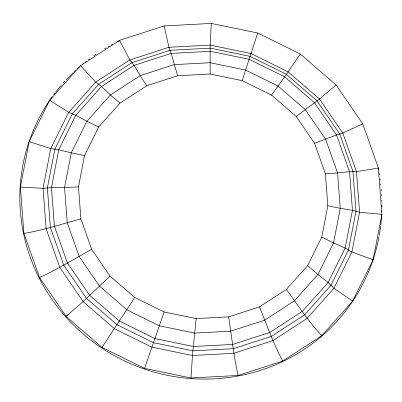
<?xml version="1.0" encoding="UTF-8"?>
<svg xmlns="http://www.w3.org/2000/svg" width="402" height="402" viewBox="0 0 402 402"><rect width="100%" height="100%" fill="white"/><g stroke="black" fill="none" stroke-linecap="round" stroke-linejoin="round"><path stroke-width="0.6" d="M210.13 74.028L177.619 75.757L146.851 85.706L119.917 103.188L98.656 127.017L84.515 155.564L78.455 186.89L80.897 218.859L91.666 249.29L110.032 276.114L134.745 297.495L164.117 311.977L196.151 318.58L228.658 316.851L259.426 306.907L286.36 289.425L307.625 265.596L321.766 237.044L327.821 205.718L325.384 173.749L314.615 143.318L296.244 116.5L271.536 95.118L242.16 80.631L210.13 74.028L210.191 45.099L211.271 23.427L164.142 25.934L119.53 40.351L80.485 65.697L49.657 100.244L29.155 141.635L20.371 187.051L23.909 233.401L39.522 277.521L66.154 316.404L101.977 347.398L144.564 368.403L191.005 377.975L238.135 375.468L282.742 361.046L321.791 335.7L352.614 301.158L373.116 259.762L381.9 214.346L378.362 168.001L362.75 123.881L336.122 84.998L300.294 53.999L257.712 32.999L211.271 23.427M191.005 377.975L192.447 355.504L196.151 318.58M242.16 80.631L257.712 32.999M144.564 368.403L164.117 311.977M134.745 297.495L101.977 347.398M300.294 53.999L288.133 71.863L271.536 95.118M110.032 276.114L83.139 301.595L66.154 316.404L68.486 314.399M336.122 84.998L319.5 99.003L296.244 116.5M91.666 249.29C74.375 258.898 57.546 269.31 39.522 277.521M362.75 123.881L342.811 133.047L336.519 134.941L314.615 143.318M80.897 218.859C61.948 223.999 43.326 230.251 23.909 233.401M378.362 168.001L356.479 171.674C346.067 171.207 335.796 173.704 325.384 173.749M78.455 186.89L64.566 187.498L51.446 187.538L43.059 188.352L20.371 187.051M381.9 214.346L359.579 212.251L352.464 210.266L340.253 208.311L327.821 205.718M84.515 155.564L71.265 152.866L58.757 149.725L50.747 148.589L29.155 141.635M373.116 259.762L351.886 252.014L345.152 248.079L333.554 242.944L321.766 237.044M98.656 127.017L86.897 121.298L75.832 115.258L68.697 112.354L49.657 100.244M352.614 301.158L333.936 288.249L328.082 282.546L317.922 274.506L307.625 265.596M119.917 103.188L110.404 94.957L101.495 86.495L95.686 82.108L80.485 65.697M321.791 335.7C308.424 321.484 297.917 305.093 286.36 289.425M146.851 85.706C140.67 77.45 136.449 67.873 129.871 59.918L119.53 40.351M282.742 361.046C273.445 343.67 266.953 325.087 259.426 306.907M177.619 75.757L171.151 53.386L168.93 47.295L164.142 25.934M238.135 375.468C233.738 356.132 231.622 336.434 228.658 316.851M378.991 236.728A181.89 176.935 24.5 0 1 134.057 365.147A181.89 176.935 24.5 0 1 49.039 101.359M49.386 100.842A181.89 176.935 24.5 0 1 52.23 96.766M53.702 94.746A181.89 176.935 24.5 0 1 55.205 92.746M55.968 91.751A181.89 176.935 24.5 0 1 61.546 84.928M63.204 83.028A181.89 176.935 24.5 0 1 64.893 81.149M66.174 79.757A181.89 176.935 24.5 0 1 73.254 72.591M74.169 71.727A181.89 176.935 24.5 0 1 75.546 70.445M76.933 69.179A181.89 176.935 24.5 0 1 79.269 67.109M82.088 64.712A181.89 176.935 24.5 0 1 83.515 63.536M85.445 61.983A181.89 176.935 24.5 0 1 86.42 61.22M88.385 59.702A181.89 176.935 24.5 0 1 89.38 58.958M93.932 55.672A181.89 176.935 24.5 0 1 95.993 54.255M104.44 48.873A181.89 176.935 24.5 0 1 106.058 47.923M108.223 46.677A181.89 176.935 24.5 0 1 109.314 46.069M111.505 44.873A181.89 176.935 24.5 0 1 112.605 44.285M117.585 41.758A181.89 176.935 24.5 0 1 119.258 40.954M378.091 168.599A181.89 176.935 24.5 0 1 378.342 169.81M379.046 173.453A181.89 176.935 24.5 0 1 379.267 174.674M379.965 178.97A181.89 176.935 24.5 0 1 380.146 180.207M380.634 183.915A181.89 176.935 24.5 0 1 380.779 185.156M381.222 189.513A181.89 176.935 24.5 0 1 381.327 190.754M381.593 194.498A181.89 176.935 24.5 0 1 381.664 195.744M381.84 200.106A181.89 176.935 24.5 0 1 381.875 201.352M381.91 205.08A181.89 176.935 24.5 0 1 381.9 206.94M381.82 210.648A181.89 176.935 24.5 0 1 381.774 211.879M381.588 215.567A181.89 176.935 24.5 0 1 380.769 224.904M380.624 226.15A181.89 176.935 24.5 0 1 379.217 235.492M50.747 148.589L43.059 188.352L46.155 228.929L59.828 267.556L83.139 301.595L114.505 328.736L151.79 347.122L192.447 355.504L233.708 353.308L272.762 340.685L306.952 318.495L333.936 288.249L351.886 252.014L359.579 212.251L356.479 171.674L342.811 133.047L319.5 99.003L288.133 71.863L250.848 53.476L210.191 45.099L168.93 47.295L129.871 59.918L95.686 82.108L68.697 112.354L50.747 148.589M54.868 149.082L47.371 187.85L50.386 227.416L63.717 265.079L86.45 298.274L117.032 324.736L153.388 342.665L193.03 350.835L233.266 348.695L271.35 336.389L304.681 314.751L330.997 285.259L348.499 249.923L355.996 211.15L352.976 171.589L339.65 133.921L316.917 100.731L286.33 74.264L249.979 56.34L210.331 48.165L170.101 50.305L132.017 62.617L98.686 84.254L72.37 113.746L54.868 149.082M58.757 149.725L51.446 187.538L54.391 226.13L67.39 262.863L89.566 295.239L119.394 321.047L154.85 338.534L193.518 346.509L232.763 344.419L269.903 332.414L302.415 311.309L328.082 282.546L345.152 248.079L352.464 210.266L349.519 171.674L336.519 134.941L314.349 102.565L284.515 76.757L249.059 59.27L210.392 51.3L171.151 53.386L134.007 65.39L101.495 86.495L75.832 115.258L58.757 149.725M71.265 152.866L64.566 187.498L67.265 222.839L79.174 256.481L99.48 286.134L126.796 309.771L159.272 325.786L194.684 333.087L230.622 331.173L264.642 320.178L294.415 300.852L317.922 274.506L333.554 242.944L340.253 208.311L337.559 172.966L325.65 139.323L305.344 109.676L278.023 86.038L245.552 70.023L210.14 62.722L174.197 64.637L140.182 75.631L110.404 94.957L86.897 121.298L71.265 152.866"/></g></svg>
